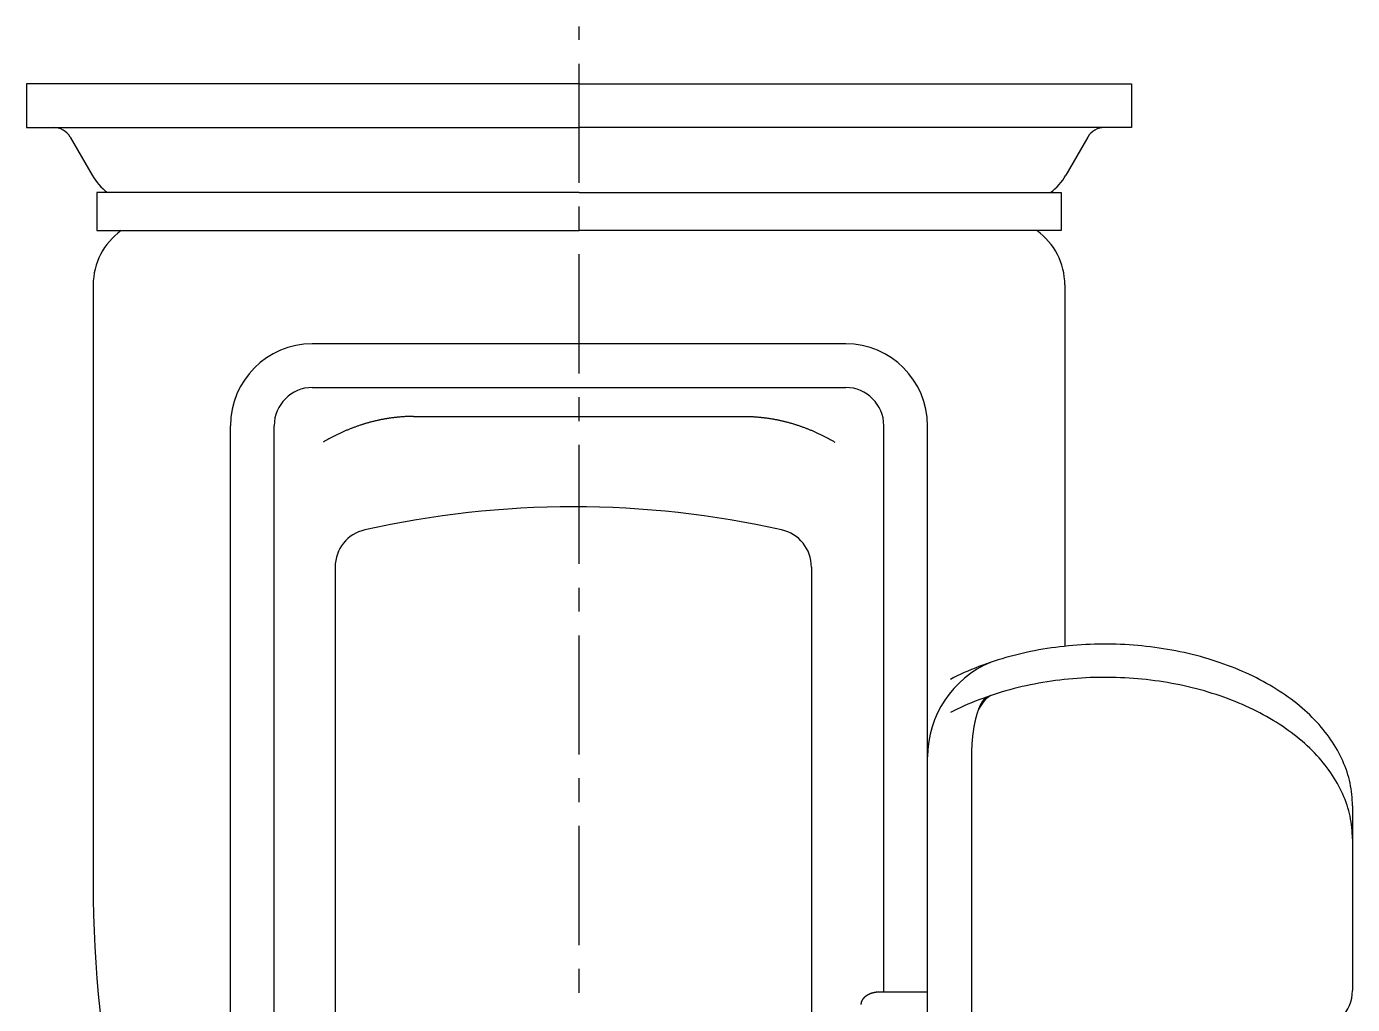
# Model space of a CAD drawing. Extents: x -18 to 235, y -19 to 265.
# Drawn here: x 6.6 to 76.2, y 113.1 to 164.4 of the extents above; entities that cross this region are included whole.
import ezdxf

# ---------------------------------------------------------------- set-up
doc = ezdxf.new("R2010")
doc.units = 0
doc.header["$LTSCALE"] = 5
doc.linetypes.add('CENTER', pattern=[2, 1.25, -0.25, 0.25, -0.25])
doc.layers.get('0').update_dxf_attribs({"linetype": 'CONTINUOUS'})
doc.layers.add('CENTER', color=1, linetype='CENTER')

msp = doc.modelspace()

# ---------------------------------------------------------------- linework, layer by layer
at = {"color": 7, "linetype": 'CONTINUOUS'}
for p, q in [((6.622824, 161.396185), (6.622824, 159.096185)), ((35.622824, 161.396185), (6.622824, 161.396185)), ((35.622824, 161.396185), (64.622824, 161.396185)), ((64.622824, 161.396185), (64.622824, 159.096185)), ((6.622824, 159.096185), (35.622824, 159.096185)), ((64.622824, 159.096185), (35.622824, 159.096185)), ((8.913319, 158.596185), (10.06802, 156.596185)), ((62.332329, 158.596185), (61.177628, 156.596185)), ((35.622824, 155.686185), (10.317034, 155.686185)), ((10.317034, 155.686185), (10.317034, 153.686185)), ((35.622824, 155.686185), (60.928615, 155.686185)), ((60.928615, 155.686185), (60.928615, 153.686185)), ((10.317034, 153.686185), (35.622824, 153.686185)), ((60.928615, 153.686185), (35.622824, 153.686185)), ((10.122824, 150.836185), (10.122824, 119.431205)), ((61.122824, 150.836185), (61.122824, 131.875991)), ((49.622824, 147.742577), (21.622824, 147.742577)), ((21.622824, 145.451329), (49.622824, 145.451329)), ((17.322824, 78.196185), (17.322824, 143.442577)), ((19.622824, 78.196185), (19.622824, 143.451329)), ((26.942824, 143.936185), (44.302824, 143.936185)), ((51.622824, 113.730735), (51.622824, 143.451329)), ((53.922824, 74.217771), (53.922824, 143.442577)), ((22.822824, 136.03367), (22.822824, 126.196185)), ((47.822824, 136.03367), (47.822824, 126.196185)), ((22.822824, 126.196185), (22.822824, 89.196185)), ((47.822824, 126.196185), (47.822824, 89.196185)), ((56.222824, 126.075536), (56.222824, 74.217771)), ((76.222824, 123.511046), (76.222824, 113.810639)), ((53.922824, 80.267031), (53.922824, 122.386059)), ((53.922824, 113.730735), (51.422824, 113.730735))]:
    msp.add_line(p, q, dxfattribs=at)
for points in [[(26.9428, 143.936, 0), (26.905, 143.936, 0), (26.8673, 143.936, 0), (26.8295, 143.935, 0), (26.7917, 143.935, 0), (26.754, 143.934, 0), (26.7162, 143.933, 0), (26.6784, 143.932, 0), (26.6406, 143.931, 0), (26.6029, 143.929, 0), (26.5651, 143.928, 0), (26.5274, 143.926, 0), (26.4896, 143.924, 0), (26.4518, 143.922, 0), (26.4141, 143.92, 0), (26.3763, 143.918, 0), (26.3386, 143.915, 0), (26.3009, 143.912, 0), (26.2631, 143.909, 0), (26.2254, 143.906, 0), (26.1877, 143.903, 0), (26.1499, 143.9, 0), (26.1122, 143.896, 0), (26.0745, 143.892, 0), (26.0368, 143.888, 0), (25.9991, 143.884, 0), (25.9614, 143.88, 0), (25.9237, 143.876, 0), (25.8861, 143.871, 0), (25.8484, 143.866, 0), (25.8107, 143.862, 0), (25.7731, 143.857, 0), (25.7354, 143.851, 0), (25.6978, 143.846, 0), (25.6601, 143.84, 0), (25.6225, 143.835, 0), (25.5849, 143.829, 0), (25.5473, 143.823, 0), (25.5097, 143.817, 0), (25.4721, 143.81, 0), (25.4345, 143.804, 0), (25.397, 143.797, 0), (25.3594, 143.79, 0), (25.3219, 143.783, 0), (25.2843, 143.776, 0), (25.2468, 143.768, 0), (25.2093, 143.761, 0), (25.1718, 143.753, 0), (25.1343, 143.745, 0), (25.0969, 143.737, 0), (25.0594, 143.729, 0), (25.0219, 143.721, 0), (24.9845, 143.712, 0), (24.9471, 143.704, 0), (24.9097, 143.695, 0), (24.8723, 143.686, 0), (24.8349, 143.677, 0), (24.7975, 143.667, 0), (24.7602, 143.658, 0), (24.7228, 143.648, 0), (24.6855, 143.638, 0), (24.6482, 143.628, 0), (24.6109, 143.618, 0), (24.5736, 143.608, 0), (24.5364, 143.597, 0), (24.4991, 143.587, 0), (24.4619, 143.576, 0), (24.4247, 143.565, 0), (24.3875, 143.554, 0), (24.3503, 143.542, 0), (24.3132, 143.531, 0), (24.276, 143.519, 0), (24.2389, 143.508, 0), (24.2018, 143.496, 0), (24.1647, 143.483, 0), (24.1276, 143.471, 0), (24.0906, 143.459, 0), (24.0536, 143.446, 0), (24.0165, 143.433, 0), (23.9796, 143.42, 0), (23.9426, 143.407, 0), (23.9056, 143.394, 0), (23.8687, 143.381, 0), (23.8318, 143.367, 0), (23.7949, 143.353, 0), (23.758, 143.339, 0), (23.7212, 143.325, 0), (23.6844, 143.311, 0), (23.6476, 143.297, 0), (23.6108, 143.282, 0), (23.574, 143.268, 0), (23.5373, 143.253, 0), (23.5006, 143.238, 0), (23.4639, 143.222, 0), (23.4272, 143.207, 0), (23.3906, 143.192, 0), (23.354, 143.176, 0), (23.3174, 143.16, 0), (23.2808, 143.144, 0), (23.2443, 143.128, 0), (23.2078, 143.112, 0), (23.1713, 143.095, 0), (23.1348, 143.078, 0), (23.0984, 143.062, 0), (23.062, 143.045, 0), (23.0256, 143.028, 0), (22.9892, 143.01, 0), (22.9529, 142.993, 0), (22.9166, 142.975, 0), (22.8803, 142.957, 0), (22.844, 142.94, 0), (22.8078, 142.922, 0), (22.7716, 142.903, 0), (22.7355, 142.885, 0), (22.6993, 142.866, 0), (22.6632, 142.848, 0), (22.6271, 142.829, 0), (22.5911, 142.81, 0), (22.555, 142.791, 0), (22.519, 142.771, 0), (22.4831, 142.752, 0), (22.4471, 142.732, 0), (22.4112, 142.712, 0), (22.3754, 142.692, 0), (22.3395, 142.672, 0), (22.3037, 142.652, 0), (22.2679, 142.631, 0), (22.2322, 142.611, 0), (22.1965, 142.59, 0)], [(44.3028, 143.936, 0), (44.3406, 143.936, 0), (44.3784, 143.936, 0), (44.4161, 143.935, 0), (44.4539, 143.935, 0), (44.4917, 143.934, 0), (44.5295, 143.933, 0), (44.5672, 143.932, 0), (44.605, 143.931, 0), (44.6428, 143.929, 0), (44.6805, 143.928, 0), (44.7183, 143.926, 0), (44.7561, 143.924, 0), (44.7938, 143.922, 0), (44.8316, 143.92, 0), (44.8693, 143.918, 0), (44.9071, 143.915, 0), (44.9448, 143.912, 0), (44.9825, 143.909, 0), (45.0203, 143.906, 0), (45.058, 143.903, 0), (45.0957, 143.9, 0), (45.1334, 143.896, 0), (45.1711, 143.892, 0), (45.2088, 143.888, 0), (45.2465, 143.884, 0), (45.2842, 143.88, 0), (45.3219, 143.876, 0), (45.3596, 143.871, 0), (45.3973, 143.866, 0), (45.4349, 143.862, 0), (45.4726, 143.857, 0), (45.5102, 143.851, 0), (45.5479, 143.846, 0), (45.5855, 143.84, 0), (45.6231, 143.835, 0), (45.6607, 143.829, 0), (45.6983, 143.823, 0), (45.7359, 143.817, 0), (45.7735, 143.81, 0), (45.8111, 143.804, 0), (45.8487, 143.797, 0), (45.8862, 143.79, 0), (45.9238, 143.783, 0), (45.9613, 143.776, 0), (45.9988, 143.768, 0), (46.0363, 143.761, 0), (46.0738, 143.753, 0), (46.1113, 143.745, 0), (46.1488, 143.737, 0), (46.1863, 143.729, 0), (46.2237, 143.721, 0), (46.2611, 143.712, 0), (46.2986, 143.704, 0), (46.336, 143.695, 0), (46.3734, 143.686, 0), (46.4108, 143.677, 0), (46.4481, 143.667, 0), (46.4855, 143.658, 0), (46.5228, 143.648, 0), (46.5601, 143.638, 0), (46.5974, 143.628, 0), (46.6347, 143.618, 0), (46.672, 143.608, 0), (46.7093, 143.597, 0), (46.7465, 143.587, 0), (46.7838, 143.576, 0), (46.821, 143.565, 0), (46.8582, 143.554, 0), (46.8953, 143.542, 0), (46.9325, 143.531, 0), (46.9696, 143.519, 0), (47.0068, 143.508, 0), (47.0439, 143.496, 0), (47.0809, 143.483, 0), (47.118, 143.471, 0), (47.1551, 143.459, 0), (47.1921, 143.446, 0), (47.2291, 143.433, 0), (47.2661, 143.42, 0), (47.3031, 143.407, 0), (47.34, 143.394, 0), (47.3769, 143.381, 0), (47.4139, 143.367, 0), (47.4507, 143.353, 0), (47.4876, 143.339, 0), (47.5244, 143.325, 0), (47.5613, 143.311, 0), (47.5981, 143.297, 0), (47.6349, 143.282, 0), (47.6716, 143.268, 0), (47.7083, 143.253, 0), (47.745, 143.238, 0), (47.7817, 143.222, 0), (47.8184, 143.207, 0), (47.855, 143.192, 0), (47.8917, 143.176, 0), (47.9282, 143.16, 0), (47.9648, 143.144, 0), (48.0014, 143.128, 0), (48.0379, 143.112, 0), (48.0744, 143.095, 0), (48.1108, 143.078, 0), (48.1473, 143.062, 0), (48.1837, 143.045, 0), (48.2201, 143.028, 0), (48.2564, 143.01, 0), (48.2928, 142.993, 0), (48.3291, 142.975, 0), (48.3654, 142.957, 0), (48.4016, 142.94, 0), (48.4378, 142.922, 0), (48.474, 142.903, 0), (48.5102, 142.885, 0), (48.5463, 142.866, 0), (48.5824, 142.848, 0), (48.6185, 142.829, 0), (48.6546, 142.81, 0), (48.6906, 142.791, 0), (48.7266, 142.771, 0), (48.7626, 142.752, 0), (48.7985, 142.732, 0), (48.8344, 142.712, 0), (48.8703, 142.692, 0), (48.9061, 142.672, 0), (48.9419, 142.652, 0), (48.9777, 142.631, 0), (49.0135, 142.611, 0), (49.0492, 142.59, 0)], [(76.2228, 123.511, 0), (76.2208, 123.66, 0), (76.2148, 123.808, 0), (76.2048, 123.957, 0), (76.1909, 124.105, 0), (76.1729, 124.253, 0), (76.151, 124.401, 0), (76.125, 124.549, 0), (76.0951, 124.696, 0), (76.0613, 124.843, 0), (76.0235, 124.99, 0), (75.9818, 125.136, 0), (75.9361, 125.281, 0), (75.8866, 125.426, 0), (75.8331, 125.571, 0), (75.7758, 125.715, 0), (75.7146, 125.858, 0), (75.6496, 126, 0), (75.5808, 126.142, 0), (75.5081, 126.283, 0), (75.4317, 126.423, 0), (75.3515, 126.562, 0), (75.2676, 126.7, 0), (75.18, 126.837, 0), (75.0887, 126.974, 0), (74.9938, 127.109, 0), (74.8953, 127.243, 0), (74.7931, 127.376, 0), (74.6874, 127.507, 0), (74.5782, 127.638, 0), (74.4655, 127.767, 0), (74.3493, 127.895, 0), (74.2298, 128.021, 0), (74.1068, 128.146, 0), (73.9805, 128.27, 0), (73.8509, 128.392, 0), (73.718, 128.513, 0), (73.5819, 128.632, 0), (73.4426, 128.75, 0), (73.3001, 128.866, 0), (73.1546, 128.98, 0), (73.006, 129.093, 0), (72.8544, 129.204, 0), (72.6998, 129.313, 0), (72.5424, 129.421, 0), (72.382, 129.526, 0), (72.2189, 129.63, 0), (72.053, 129.732, 0), (71.8843, 129.832, 0), (71.713, 129.93, 0), (71.5391, 130.026, 0), (71.3627, 130.12, 0), (71.1837, 130.212, 0), (71.0023, 130.302, 0), (70.8185, 130.39, 0), (70.6323, 130.476, 0), (70.4439, 130.559, 0), (70.2533, 130.641, 0), (70.0605, 130.72, 0), (69.8656, 130.797, 0), (69.6686, 130.872, 0), (69.4697, 130.945, 0), (69.2689, 131.015, 0), (69.0662, 131.083, 0), (68.8617, 131.148, 0), (68.6555, 131.212, 0), (68.4476, 131.273, 0), (68.238, 131.331, 0), (68.027, 131.387, 0), (67.8145, 131.441, 0), (67.6005, 131.492, 0), (67.3852, 131.541, 0), (67.1687, 131.587, 0), (66.9509, 131.631, 0), (66.732, 131.673, 0), (66.512, 131.712, 0), (66.291, 131.748, 0), (66.069, 131.782, 0), (65.8462, 131.813, 0), (65.6226, 131.842, 0), (65.3982, 131.868, 0), (65.1731, 131.891, 0), (64.9475, 131.912, 0), (64.7213, 131.931, 0), (64.4947, 131.947, 0), (64.2677, 131.96, 0), (64.0403, 131.971, 0), (63.8127, 131.979, 0), (63.5849, 131.984, 0), (63.3571, 131.987, 0), (63.1291, 131.987, 0), (62.9012, 131.985, 0), (62.6734, 131.98, 0), (62.4458, 131.972, 0), (62.2184, 131.962, 0), (61.9913, 131.949, 0), (61.7646, 131.934, 0), (61.5383, 131.916, 0), (61.3126, 131.895, 0), (61.0874, 131.872, 0), (60.8629, 131.846, 0), (60.6392, 131.818, 0), (60.4162, 131.787, 0), (60.1941, 131.754, 0), (59.9729, 131.718, 0), (59.7527, 131.68, 0), (59.5336, 131.639, 0), (59.3156, 131.595, 0), (59.0988, 131.55, 0), (58.8833, 131.501, 0), (58.6691, 131.45, 0), (58.4563, 131.397, 0), (58.245, 131.341, 0), (58.0352, 131.283, 0), (57.827, 131.223, 0), (57.6205, 131.16, 0), (57.4157, 131.095, 0), (57.2127, 131.027, 0), (57.0115, 130.957, 0), (56.8122, 130.885, 0), (56.6149, 130.811, 0), (56.4197, 130.734, 0), (56.2265, 130.655, 0), (56.0355, 130.574, 0), (55.8466, 130.491, 0), (55.6601, 130.405, 0), (55.4759, 130.318, 0), (55.294, 130.228, 0), (55.1146, 130.137, 0)], [(76.2228, 121.767, 0), (76.2208, 121.916, 0), (76.2148, 122.064, 0), (76.2048, 122.213, 0), (76.1909, 122.361, 0), (76.1729, 122.509, 0), (76.151, 122.657, 0), (76.125, 122.805, 0), (76.0951, 122.952, 0), (76.0613, 123.099, 0), (76.0235, 123.246, 0), (75.9818, 123.392, 0), (75.9361, 123.537, 0), (75.8866, 123.683, 0), (75.8331, 123.827, 0), (75.7758, 123.971, 0), (75.7146, 124.114, 0), (75.6496, 124.256, 0), (75.5808, 124.398, 0), (75.5081, 124.539, 0), (75.4317, 124.679, 0), (75.3515, 124.818, 0), (75.2676, 124.956, 0), (75.18, 125.093, 0), (75.0887, 125.23, 0), (74.9938, 125.365, 0), (74.8953, 125.499, 0), (74.7931, 125.632, 0), (74.6874, 125.763, 0), (74.5782, 125.894, 0), (74.4655, 126.023, 0), (74.3493, 126.151, 0), (74.2298, 126.277, 0), (74.1068, 126.402, 0), (73.9805, 126.526, 0), (73.8509, 126.648, 0), (73.718, 126.769, 0), (73.5819, 126.888, 0), (73.4426, 127.006, 0), (73.3001, 127.122, 0), (73.1546, 127.236, 0), (73.006, 127.349, 0), (72.8544, 127.46, 0), (72.6998, 127.569, 0), (72.5424, 127.677, 0), (72.382, 127.782, 0), (72.2189, 127.886, 0), (72.053, 127.988, 0), (71.8843, 128.088, 0), (71.713, 128.186, 0), (71.5391, 128.282, 0), (71.3627, 128.376, 0), (71.1837, 128.468, 0), (71.0023, 128.558, 0), (70.8185, 128.646, 0), (70.6323, 128.732, 0), (70.4439, 128.816, 0), (70.2533, 128.897, 0), (70.0605, 128.976, 0), (69.8656, 129.053, 0), (69.6686, 129.128, 0), (69.4697, 129.201, 0), (69.2689, 129.271, 0), (69.0662, 129.339, 0), (68.8617, 129.405, 0), (68.6555, 129.468, 0), (68.4476, 129.529, 0), (68.238, 129.587, 0), (68.027, 129.643, 0), (67.8145, 129.697, 0), (67.6005, 129.748, 0), (67.3852, 129.797, 0), (67.1687, 129.844, 0), (66.9509, 129.887, 0), (66.732, 129.929, 0), (66.512, 129.968, 0), (66.291, 130.004, 0), (66.069, 130.038, 0), (65.8462, 130.069, 0), (65.6226, 130.098, 0), (65.3982, 130.124, 0), (65.1731, 130.148, 0), (64.9475, 130.169, 0), (64.7213, 130.187, 0), (64.4947, 130.203, 0), (64.2677, 130.216, 0), (64.0403, 130.227, 0), (63.8127, 130.235, 0), (63.5849, 130.24, 0), (63.3571, 130.243, 0), (63.1291, 130.243, 0), (62.9012, 130.241, 0), (62.6734, 130.236, 0), (62.4458, 130.228, 0), (62.2184, 130.218, 0), (61.9913, 130.205, 0), (61.7646, 130.19, 0), (61.5383, 130.172, 0), (61.3126, 130.151, 0), (61.0874, 130.128, 0), (60.8629, 130.103, 0), (60.6392, 130.074, 0), (60.4162, 130.044, 0), (60.1941, 130.01, 0), (59.9729, 129.974, 0), (59.7527, 129.936, 0), (59.5336, 129.895, 0), (59.3156, 129.852, 0), (59.0988, 129.806, 0), (58.8833, 129.757, 0), (58.6691, 129.706, 0), (58.4563, 129.653, 0), (58.245, 129.597, 0), (58.0352, 129.539, 0), (57.827, 129.479, 0), (57.6205, 129.416, 0), (57.4157, 129.351, 0), (57.2127, 129.283, 0), (57.0115, 129.213, 0), (56.8122, 129.141, 0), (56.6149, 129.067, 0), (56.4197, 128.99, 0), (56.2265, 128.911, 0), (56.0355, 128.83, 0), (55.8466, 128.747, 0), (55.6601, 128.662, 0), (55.4759, 128.574, 0), (55.294, 128.484, 0), (55.1146, 128.393, 0)], [(56.964, 129.177, 0), (56.9541, 129.169, 0), (56.9443, 129.16, 0), (56.9345, 129.15, 0), (56.9247, 129.141, 0), (56.915, 129.131, 0), (56.9053, 129.12, 0), (56.8956, 129.11, 0), (56.8859, 129.099, 0), (56.8763, 129.088, 0), (56.8667, 129.076, 0), (56.8572, 129.064, 0), (56.8477, 129.052, 0), (56.8383, 129.04, 0), (56.8288, 129.027, 0), (56.8195, 129.014, 0), (56.8101, 129, 0), (56.8008, 128.987, 0), (56.7916, 128.973, 0), (56.7824, 128.958, 0), (56.7732, 128.944, 0), (56.7641, 128.929, 0), (56.755, 128.914, 0), (56.746, 128.898, 0), (56.7371, 128.882, 0), (56.7281, 128.866, 0), (56.7193, 128.85, 0), (56.7105, 128.833, 0), (56.7017, 128.816, 0), (56.693, 128.799, 0), (56.6844, 128.781, 0), (56.6758, 128.764, 0), (56.6673, 128.745, 0), (56.6588, 128.727, 0), (56.6504, 128.708, 0), (56.642, 128.69, 0), (56.6337, 128.67, 0), (56.6255, 128.651, 0), (56.6173, 128.631, 0), (56.6092, 128.611, 0), (56.6012, 128.591, 0), (56.5932, 128.57, 0), (56.5853, 128.549, 0), (56.5774, 128.528, 0), (56.5697, 128.507, 0), (56.5619, 128.485, 0), (56.5543, 128.464, 0), (56.5467, 128.442, 0), (56.5392, 128.419, 0), (56.5318, 128.397, 0), (56.5244, 128.374, 0), (56.5172, 128.351, 0), (56.51, 128.327, 0), (56.5028, 128.304, 0), (56.4958, 128.28, 0), (56.4888, 128.256, 0), (56.4819, 128.232, 0), (56.475, 128.208, 0), (56.4683, 128.183, 0), (56.4616, 128.158, 0), (56.455, 128.133, 0), (56.4485, 128.108, 0), (56.4421, 128.082, 0), (56.4357, 128.056, 0), (56.4295, 128.03, 0), (56.4233, 128.004, 0), (56.4172, 127.978, 0), (56.4112, 127.951, 0), (56.4052, 127.925, 0), (56.3994, 127.898, 0), (56.3936, 127.87, 0), (56.388, 127.843, 0), (56.3824, 127.816, 0), (56.3769, 127.788, 0), (56.3715, 127.76, 0), (56.3661, 127.732, 0), (56.3609, 127.704, 0), (56.3558, 127.675, 0), (56.3507, 127.647, 0), (56.3458, 127.618, 0), (56.3409, 127.589, 0), (56.3361, 127.56, 0), (56.3314, 127.531, 0), (56.3269, 127.502, 0), (56.3224, 127.472, 0), (56.318, 127.443, 0), (56.3137, 127.413, 0), (56.3094, 127.383, 0), (56.3053, 127.353, 0), (56.3013, 127.323, 0), (56.2974, 127.292, 0), (56.2936, 127.262, 0), (56.2898, 127.231, 0), (56.2862, 127.201, 0), (56.2827, 127.17, 0), (56.2792, 127.139, 0), (56.2759, 127.108, 0), (56.2727, 127.077, 0), (56.2695, 127.045, 0), (56.2665, 127.014, 0), (56.2635, 126.983, 0), (56.2607, 126.951, 0), (56.258, 126.919, 0), (56.2553, 126.888, 0), (56.2528, 126.856, 0), (56.2504, 126.824, 0), (56.248, 126.792, 0), (56.2458, 126.76, 0), (56.2437, 126.728, 0), (56.2416, 126.696, 0), (56.2397, 126.663, 0), (56.2379, 126.631, 0), (56.2362, 126.599, 0), (56.2346, 126.566, 0), (56.2331, 126.534, 0), (56.2316, 126.501, 0), (56.2303, 126.469, 0), (56.2291, 126.436, 0), (56.228, 126.403, 0), (56.2271, 126.371, 0), (56.2262, 126.338, 0), (56.2254, 126.305, 0), (56.2247, 126.272, 0), (56.2241, 126.24, 0), (56.2237, 126.207, 0), (56.2233, 126.174, 0), (56.223, 126.141, 0), (56.2229, 126.108, 0), (56.2228, 126.076, 0)], [(51.4228, 113.731, 0), (51.4106, 113.731, 0), (51.3983, 113.731, 0), (51.386, 113.73, 0), (51.3738, 113.73, 0), (51.3615, 113.73, 0), (51.3493, 113.729, 0), (51.337, 113.728, 0), (51.3248, 113.728, 0), (51.3126, 113.727, 0), (51.3004, 113.726, 0), (51.2882, 113.725, 0), (51.2761, 113.724, 0), (51.264, 113.722, 0), (51.2519, 113.721, 0), (51.2398, 113.72, 0), (51.2277, 113.718, 0), (51.2157, 113.717, 0), (51.2037, 113.715, 0), (51.1918, 113.713, 0), (51.1798, 113.711, 0), (51.168, 113.709, 0), (51.1561, 113.707, 0), (51.1443, 113.705, 0), (51.1325, 113.703, 0), (51.1208, 113.7, 0), (51.1091, 113.698, 0), (51.0975, 113.695, 0), (51.0859, 113.693, 0), (51.0744, 113.69, 0), (51.0629, 113.687, 0), (51.0515, 113.684, 0), (51.0401, 113.681, 0), (51.0288, 113.678, 0), (51.0176, 113.675, 0), (51.0064, 113.672, 0), (50.9953, 113.668, 0), (50.9842, 113.665, 0), (50.9732, 113.661, 0), (50.9623, 113.657, 0), (50.9514, 113.654, 0), (50.9406, 113.65, 0), (50.9299, 113.646, 0), (50.9193, 113.642, 0), (50.9087, 113.638, 0), (50.8982, 113.634, 0), (50.8878, 113.63, 0), (50.8775, 113.625, 0), (50.8673, 113.621, 0), (50.8571, 113.616, 0), (50.847, 113.612, 0), (50.837, 113.607, 0), (50.8271, 113.602, 0), (50.8173, 113.598, 0), (50.8076, 113.593, 0), (50.798, 113.588, 0), (50.7884, 113.583, 0), (50.779, 113.578, 0), (50.7697, 113.572, 0), (50.7604, 113.567, 0), (50.7513, 113.562, 0), (50.7422, 113.556, 0), (50.7333, 113.551, 0), (50.7244, 113.545, 0), (50.7157, 113.54, 0), (50.7071, 113.534, 0), (50.6986, 113.528, 0), (50.6902, 113.522, 0), (50.6819, 113.517, 0), (50.6737, 113.511, 0), (50.6656, 113.505, 0), (50.6577, 113.499, 0), (50.6498, 113.492, 0), (50.6421, 113.486, 0), (50.6345, 113.48, 0), (50.627, 113.474, 0), (50.6196, 113.467, 0), (50.6124, 113.461, 0), (50.6052, 113.454, 0), (50.5982, 113.448, 0), (50.5914, 113.441, 0), (50.5846, 113.434, 0), (50.578, 113.428, 0), (50.5715, 113.421, 0), (50.5651, 113.414, 0), (50.5589, 113.407, 0), (50.5527, 113.4, 0), (50.5468, 113.393, 0), (50.5409, 113.386, 0), (50.5352, 113.379, 0), (50.5296, 113.372, 0), (50.5241, 113.365, 0), (50.5188, 113.357, 0), (50.5137, 113.35, 0), (50.5086, 113.343, 0), (50.5037, 113.336, 0), (50.4989, 113.328, 0), (50.4943, 113.321, 0), (50.4898, 113.313, 0), (50.4855, 113.306, 0), (50.4813, 113.298, 0), (50.4772, 113.291, 0), (50.4733, 113.283, 0), (50.4695, 113.276, 0), (50.4659, 113.268, 0), (50.4624, 113.26, 0), (50.459, 113.253, 0), (50.4558, 113.245, 0), (50.4528, 113.237, 0), (50.4499, 113.229, 0), (50.4471, 113.222, 0), (50.4445, 113.214, 0), (50.442, 113.206, 0), (50.4397, 113.198, 0), (50.4375, 113.19, 0), (50.4355, 113.182, 0), (50.4336, 113.174, 0), (50.4319, 113.166, 0), (50.4303, 113.159, 0), (50.4289, 113.151, 0), (50.4276, 113.143, 0), (50.4265, 113.135, 0), (50.4255, 113.127, 0), (50.4247, 113.119, 0), (50.424, 113.111, 0), (50.4235, 113.103, 0), (50.4231, 113.095, 0), (50.4229, 113.087, 0), (50.4228, 113.079, 0)]]:
    msp.add_polyline3d(points, dxfattribs=at)
for centre, radius, start, end in [((8.047294, 158.096185), 1, 30, 90), ((63.198354, 158.096185), 1, 90, 150), ((12.666096, 158.096185), 3, 210, 233.449602), ((58.579552, 158.096185), 3, 306.550398, 330), ((13.622824, 150.836185), 3.5, 125.483204, 180), ((57.622824, 150.836185), 3.5, 0, 54.516796), ((21.622824, 143.442577), 4.3, 90, 180), ((49.622824, 143.442577), 4.3, 0, 90), ((21.622824, 143.451329), 2, 90, 180), ((49.622824, 143.451329), 2, 0, 90), ((35.322824, 89.196185), 50, 90, 102.635625), ((35.322824, 89.196185), 50, 77.364375, 90), ((24.822824, 136.03367), 2, 102.635625, 180), ((45.822824, 136.03367), 2, 360, 77.364375), ((59.292797, 126.075536), 5.369972, 112.673027, 180), ((58.182012, 127.819259), 1.753079, 123.171343, 156.807601), ((74.385389, 119.431205), 64.262565, 180, 203.6854), ((74.222824, 113.810639), 2, 314.156133, 0)]:
    msp.add_arc(centre, radius, start, end, dxfattribs=at)
at = {"layer": 'CENTER', "color": 1, "linetype": 'CENTER'}
msp.add_line((35.622824, 36.196185), (35.622824, 164.396185), dxfattribs=at)

doc.saveas('drawing.dxf')
